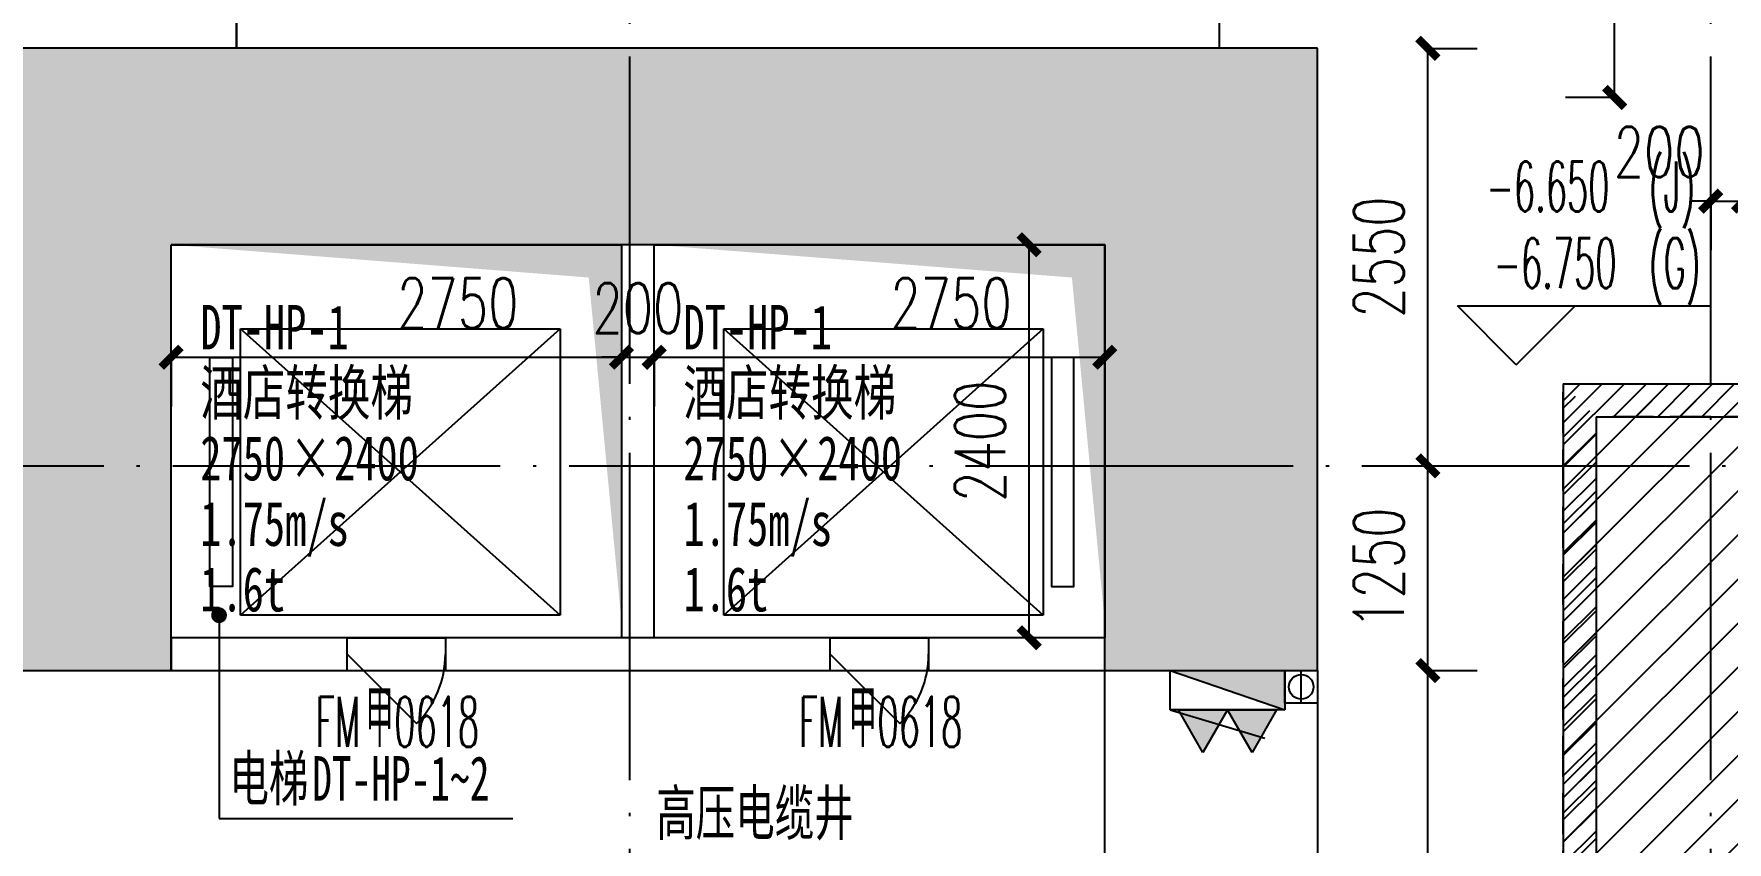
# Model space of a CAD drawing. Header units: millimetres. Extents: x 12325263 to 13848842, y -1463133 to 573208.
# Drawn here: x 12587559 to 12597897, y -856785 to -851848 of the extents above; entities that cross this region are included whole.
import ezdxf
from ezdxf.xclip import XClip

# ---------------------------------------------------------------- set-up
doc = ezdxf.new("R2010")
doc.units = ezdxf.units.MM
doc.header["$LTSCALE"] = 1000
doc.header["$XCLIPFRAME"] = 0
doc.linetypes.add('DASH', pattern=[0.35, 0.25, -0.1])
doc.linetypes.add('DOTE', pattern=[2.42, 2, -0.2, 0.02, -0.2])
for name, color, linetype in [('#s-灭火器', 20, 'Continuous'), ('0夹层', 21, 'Continuous'), ('A-ANNO-DIMS', 83, 'Continuous'), ('A-ANNO-ELEV', 3, 'Continuous'), ('A-ANNO-IDEN', 2, 'Continuous'), ('A-ANNO-TEXT', 7, 'Continuous'), ('A-AXIS', 16, 'DOTE'), ('A-FLOR-EVTR', 2, 'Continuous'), ('A-WALL', 5, 'Continuous'), ('A-WALL-PATT', 8, 'Continuous'), ('A_WALL(防火墙)', 151, 'Continuous'), ('DOOR_FIRE', 1, 'Continuous'), ('DOOR_FIRE_TEXT', 7, 'Continuous'), ('EQUIP_消火栓', 7, 'Continuous'), ('PUB_DIM', 83, 'Continuous'), ('STAIR', 2, 'Continuous'), ('VPIPE-消防高', 3, 'Continuous'), ('WALL', 5, 'Continuous'), ('WALL-SHATCH', 8, 'Continuous'), ('建筑-楼板开洞', 251, 'Continuous'), ('水条件', 1, 'Continuous')]:
    doc.layers.add(name, color=color, linetype=linetype)
doc.styles.add('_TCH_DIM', font='SIMPLEX.shx', dxfattribs={"width": 0.7, "bigfont": 'GBCBIG.shx'})
doc.styles.add('_TCH_DIM_T3', font='SIMPLEX.shx', dxfattribs={"width": 0.705882, "bigfont": 'GBCBIG.shx'})
doc.styles.add('_TCH_WINDOW', font='SIMPLEX', dxfattribs={"width": 0.7, "height": 3.5, "bigfont": 'GBCBIG'})
doc.styles.add('TITXV', font='', dxfattribs={"width": 0.7})
doc.styles.add('宋体', font='', dxfattribs={"width": 0.65})
doc.styles.get('TITXV').set_extended_font_data('SimSun')
doc.styles.get('宋体').set_extended_font_data('SimSun')
doc.dimstyles.new('_TCH_ARCH&&120', dxfattribs={"dimtxt": 306, "dimasz": 120, "dimexe": 300, "dimexo": 360, "dimgap": 147, "dimtad": 1, "dimdec": 0, "dimzin": 0, "dimdsep": 46, "dimtxsty": '_TCH_DIM_T3', "dimblk": 'ARCHTICK', "dimcen": 0.09, "dimclrt": 7, "dimazin": 2, "dimtfac": 1, "dimtdec": 0, "dimtix": 1, "dimtmove": 2, "dimatfit": 3, "dimfxl": 1, "dimfxlon": 1, "dimtolj": 1, "dimtzin": 0, "dimarcsym": 0})

# ---------------------------------------------------------------- blocks, each defined once
blk = doc.blocks.new('adgshg13-A$C7F010FC0')
at = {"layer": 'WALL-SHATCH'}
h = blk.add_hatch(color=256, dxfattribs=at)
h.dxf.hatch_style = 1
h.paths.add_polyline_path([(-60384, -16881), (-763, 197), (12588, -13153), (12588, -157996), (-162965, -188820), (-171262, -180523), (-171262, -31311), (-150707, -10756), (-131860, -7981), (-99162, -7981), (-99162, -4981), (-76620, -4981), (-70108, -16881)], flags=16)
h.paths.add_polyline_path([(-60091, -16381), (-647, 647), (12988, -12988), (12988, -158332), (-163101, -189250), (-171662, -180689), (-171662, -31145), (-150778, -10261), (-131897, -7481), (-99562, -7481), (-99562, -4581), (-76366, -4581), (-69908, -16381)])
blk = doc.blocks.new('A$C4C7A72D3')
at = {"layer": 'WALL', "color": 1}
blk.add_blockref('adgshg13-A$C7F010FC0', (210433, 205503.6), dxfattribs=at)
blk = doc.blocks.new('qlzw')
at = {"layer": 'A-AXIS'}
for p, q in [((12457766.8, 979489.8), (12457766.8, 1082089.8)), ((12464366.8, 979489.8), (12464366.8, 1082089.8)), ((12411416.8, 1027389.8), (12486866.8, 1027389.8))]:
    blk.add_line(p, q, dxfattribs=at)
blk = doc.blocks.new('asdfdsfds')
at = {"layer": 'A-WALL-PATT'}
for points in [[(-10200, 32750), (-8900, 33950), (-17150, 33950), (-15900, 32750)], [(-15900, 30150), (-15900, 32750), (-17150, 33950), (-17150, 30150)], [(-8900, 30150), (-8900, 33950), (-10200, 32750), (-10200, 30150)]]:
    blk.add_hatch(color=256, dxfattribs=at).paths.add_polyline_path(points)
at = {"layer": 'A-WALL'}
for p, q in [((-8900, 33950), (-17150, 33950)), ((-8900, 30150), (-8900, 33950)), ((-10200, 32750), (-15900, 32750)), ((-15900, 30150), (-15900, 32750)), ((-10200, 30150), (-10200, 32750)), ((-17150, 30150), (-15900, 30150)), ((-10200, 30150), (-8900, 30150))]:
    blk.add_line(p, q, dxfattribs=at)
blk = doc.blocks.new('_ArchTick')
at = {"color": 0, "linetype": 'ByBlock', "const_width": 0.4}
blk.add_lwpolyline([(-0.5, -0.5), (0.5, 0.5)], dxfattribs=at)
blk = doc.blocks.new('*D5368')
at = {"layer": 'A-ANNO-DIMS', "color": 0, "lineweight": -2, "transparency": 16777216}
for p, q in [((-2375, 664), (-2375, 363)), ((-2375, 663), (375, 663)), ((375, 664), (375, 363))]:
    blk.add_line(p, q, dxfattribs=at)
at = {"layer": 'Defpoints', "color": 0, "transparency": 16777216}
for p in [(-2375, 1350), (375, 1350), (375, 663)]:
    blk.add_point(p, dxfattribs=at)
at = {"layer": 'A-ANNO-DIMS', "color": 0, "lineweight": -2, "transparency": 16777216, "xscale": 120, "yscale": 120, "zscale": 120, "rotation": 180}
blk.add_blockref('_ArchTick', (-2375, 663), dxfattribs=at)
at = {"layer": 'A-ANNO-DIMS', "color": 0, "lineweight": -2, "transparency": 16777216, "xscale": 120, "yscale": 120, "zscale": 120}
blk.add_blockref('_ArchTick', (375, 663), dxfattribs=at)
at = {"layer": 'A-ANNO-DIMS', "color": 7, "transparency": 16777216, "insert": (-624, 993), "char_height": 306, "attachment_point": 5, "style": '_TCH_DIM_T3'}
blk.add_mtext('\\A1;2750', dxfattribs=at)
blk = doc.blocks.new('*D5369')
at = {"layer": 'A-ANNO-DIMS', "color": 0, "lineweight": -2, "transparency": 16777216}
for p, q in [((375, 663), (255, 663)), ((375, 664), (375, 363)), ((375, 663), (575, 663)), ((575, 664), (575, 363)), ((575, 663), (695, 663))]:
    blk.add_line(p, q, dxfattribs=at)
at = {"layer": 'Defpoints', "color": 0, "transparency": 16777216}
for p in [(375, 1350), (575, 1350), (575, 663)]:
    blk.add_point(p, dxfattribs=at)
at = {"layer": 'A-ANNO-DIMS', "color": 0, "lineweight": -2, "transparency": 16777216, "xscale": 120, "yscale": 120, "zscale": 120}
blk.add_blockref('_ArchTick', (375, 663), dxfattribs=at)
at = {"layer": 'A-ANNO-DIMS', "color": 0, "lineweight": -2, "transparency": 16777216, "xscale": 120, "yscale": 120, "zscale": 120, "rotation": 180}
blk.add_blockref('_ArchTick', (575, 663), dxfattribs=at)
at = {"layer": 'A-ANNO-DIMS', "color": 7, "transparency": 16777216, "insert": (475, 963), "char_height": 306, "attachment_point": 5, "style": '_TCH_DIM_T3'}
blk.add_mtext('\\A1;200', dxfattribs=at)
blk = doc.blocks.new('*D5370')
at = {"layer": 'A-ANNO-DIMS', "color": 0, "lineweight": -2, "transparency": 16777216}
for p, q in [((575, 664), (575, 363)), ((575, 663), (3325, 663)), ((3325, 664), (3325, 363))]:
    blk.add_line(p, q, dxfattribs=at)
at = {"layer": 'Defpoints', "color": 0, "transparency": 16777216}
for p in [(575, 1350), (3325, 1350), (3325, 663)]:
    blk.add_point(p, dxfattribs=at)
at = {"layer": 'A-ANNO-DIMS', "color": 0, "lineweight": -2, "transparency": 16777216, "xscale": 120, "yscale": 120, "zscale": 120, "rotation": 180}
blk.add_blockref('_ArchTick', (575, 663), dxfattribs=at)
at = {"layer": 'A-ANNO-DIMS', "color": 0, "lineweight": -2, "transparency": 16777216, "xscale": 120, "yscale": 120, "zscale": 120}
blk.add_blockref('_ArchTick', (3325, 663), dxfattribs=at)
at = {"layer": 'A-ANNO-DIMS', "color": 7, "transparency": 16777216, "insert": (2387, 993), "char_height": 306, "attachment_point": 5, "style": '_TCH_DIM_T3'}
blk.add_mtext('\\A1;2750', dxfattribs=at)
blk = doc.blocks.new('*D5371')
at = {"layer": 'A-ANNO-DIMS', "color": 0, "lineweight": -2, "transparency": 16777216}
for p, q in [((2865, 1350), (2564, 1350)), ((2864, -1050), (2864, 1350)), ((2865, -1050), (2564, -1050))]:
    blk.add_line(p, q, dxfattribs=at)
at = {"layer": 'Defpoints', "color": 0, "transparency": 16777216}
for p in [(2864, 1350), (3325, 1350), (3325, -1050)]:
    blk.add_point(p, dxfattribs=at)
at = {"layer": 'A-ANNO-DIMS', "color": 0, "lineweight": -2, "transparency": 16777216, "xscale": 120, "yscale": 120, "zscale": 120}
for p, rotation in [((2864, 1350), 90), ((2864, -1050), 270)]:
    blk.add_blockref('_ArchTick', p, dxfattribs=dict(at, rotation=rotation))
at = {"layer": 'A-ANNO-DIMS', "color": 7, "transparency": 16777216, "insert": (2564, 150), "char_height": 306, "attachment_point": 5, "rotation": 90, "style": '_TCH_DIM_T3'}
blk.add_mtext('\\A1;2400', dxfattribs=at)
blk = doc.blocks.new('管位')
at = {"layer": '水条件'}
blk.add_line((12573126, 675360), (12573126, 675160), dxfattribs=at)
blk.add_lwpolyline([(12573026, 675360), (12573226, 675360), (12573226, 675160), (12573026, 675160)], close=True, dxfattribs=at)
blk = doc.blocks.new('灭火器')
at = {"layer": '#s-灭火器', "ltscale": 1000}
for points in [[(292444, 59707), (292144, 59707), (292294, 59447)], [(292744, 59707), (292444, 59707), (292594, 59447)]]:
    blk.add_hatch(color=256, dxfattribs=at).paths.add_polyline_path(points)
for points in [[(292294, 59447), (292444, 59707), (292144, 59707)], [(292594, 59447), (292744, 59707), (292444, 59707)]]:
    blk.add_lwpolyline(points, close=True, dxfattribs=at)
blk = doc.blocks.new('$TWTSYS$00000508')
for p, q in [((-0.5, 0.5), (0.324, 1.224)), ((-0.5, 0.5), (-0.5, -0.5)), ((-0.5, -0.5), (0.5, 0.5)), ((0.5, 0.5), (-0.5, 0.5)), ((0.5, -0.5), (0.5, 0.5)), ((-0.5, -0.5), (0.5, -0.5))]:
    blk.add_line(p, q)
blk.add_solid([(0.5, -0.5), (0.5, 0.5), (-0.5, -0.5)])
blk = doc.blocks.new('消火栓')
at = {"layer": '#s-灭火器', "rotation": 180.0000000000001}
blk.add_blockref('灭火器', (12864422, 734932), dxfattribs=at)
at = {"layer": 'EQUIP_消火栓', "xscale": 700, "yscale": 240, "zscale": 700}
blk.add_blockref('$TWTSYS$00000508', (12571978, 675105), dxfattribs=at)
blk = doc.blocks.new('asdfasfasdfsdf')
at = {"layer": 'VPIPE-消防高'}
blk.add_circle((26700, 12800), 75, dxfattribs=at)
at = {"xscale": -1, "rotation": 180}
blk.add_blockref('消火栓', (-12545728, 687885), dxfattribs=at)
at = {"layer": '水条件', "rotation": 180}
blk.add_blockref('管位', (12599826, 688060), dxfattribs=at)
blk = doc.blocks.new('*D4458')
at = {"layer": 'Defpoints', "color": 0, "transparency": 16777216}
for p in [(12597210, -849687), (12597997, -849687), (12597997, -852237)]:
    blk.add_point(p, dxfattribs=at)
at = {"layer": 'PUB_DIM', "color": 0, "lineweight": -2, "transparency": 16777216}
for p, q in [((12597211, -849687), (12596910, -849687)), ((12597210, -852237), (12597210, -849687)), ((12597211, -852237), (12596910, -852237))]:
    blk.add_line(p, q, dxfattribs=at)
at = {"layer": 'PUB_DIM', "color": 0, "lineweight": -2, "transparency": 16777216, "xscale": 120, "yscale": 120, "zscale": 120}
for p, rotation in [((12597210, -849687), 90), ((12597210, -852237), 270)]:
    blk.add_blockref('_ArchTick', p, dxfattribs=dict(at, rotation=rotation))
at = {"layer": 'PUB_DIM', "color": 7, "transparency": 16777216, "insert": (12596910, -850962), "char_height": 306, "attachment_point": 5, "rotation": 90, "style": '_TCH_DIM_T3'}
blk.add_mtext('\\A1;2550', dxfattribs=at)
blk = doc.blocks.new('*D4471')
at = {"layer": 'Defpoints', "color": 0, "transparency": 16777216}
for p in [(12597797, -852237), (12597997, -852237), (12597997, -852870)]:
    blk.add_point(p, dxfattribs=at)
at = {"layer": 'PUB_DIM', "color": 0, "lineweight": -2, "transparency": 16777216}
for p, q in [((12597797, -852870), (12597677, -852870)), ((12597797, -852869), (12597797, -853170)), ((12597797, -852870), (12597997, -852870)), ((12597997, -852869), (12597997, -853170)), ((12597997, -852870), (12598117, -852870))]:
    blk.add_line(p, q, dxfattribs=at)
at = {"layer": 'PUB_DIM', "color": 0, "lineweight": -2, "transparency": 16777216, "xscale": 120, "yscale": 120, "zscale": 120}
blk.add_blockref('_ArchTick', (12597797, -852870), dxfattribs=at)
at = {"layer": 'PUB_DIM', "color": 0, "lineweight": -2, "transparency": 16777216, "xscale": 120, "yscale": 120, "zscale": 120, "rotation": 180}
blk.add_blockref('_ArchTick', (12597997, -852870), dxfattribs=at)
at = {"layer": 'PUB_DIM', "color": 7, "transparency": 16777216, "insert": (12597482, -852570), "char_height": 306, "attachment_point": 5, "style": '_TCH_DIM_T3'}
blk.add_mtext('\\A1;200', dxfattribs=at)
blk = doc.blocks.new('*D4474')
at = {"layer": 'Defpoints', "color": 0, "transparency": 16777216}
for p in [(12595397, -851937), (12596070, -851937), (12595397, -854487)]:
    blk.add_point(p, dxfattribs=at)
at = {"layer": 'PUB_DIM', "color": 0, "lineweight": -2, "transparency": 16777216}
for p, q in [((12596069, -851937), (12596370, -851937)), ((12596070, -854487), (12596070, -851937)), ((12596069, -854487), (12596370, -854487))]:
    blk.add_line(p, q, dxfattribs=at)
at = {"layer": 'PUB_DIM', "color": 0, "lineweight": -2, "transparency": 16777216, "xscale": 120, "yscale": 120, "zscale": 120}
for p, rotation in [((12596070, -851937), 90), ((12596070, -854487), 270)]:
    blk.add_blockref('_ArchTick', p, dxfattribs=dict(at, rotation=rotation))
at = {"layer": 'PUB_DIM', "color": 7, "transparency": 16777216, "insert": (12595770, -853212), "char_height": 306, "attachment_point": 5, "rotation": 90, "style": '_TCH_DIM_T3'}
blk.add_mtext('\\A1;2550', dxfattribs=at)
blk = doc.blocks.new('*D4475')
at = {"layer": 'Defpoints', "color": 0, "transparency": 16777216}
for p in [(12595397, -854487), (12596070, -854487), (12595397, -855737)]:
    blk.add_point(p, dxfattribs=at)
at = {"layer": 'PUB_DIM', "color": 0, "lineweight": -2, "transparency": 16777216}
for p, q in [((12596069, -854487), (12596370, -854487)), ((12596070, -855737), (12596070, -854487)), ((12596069, -855737), (12596370, -855737))]:
    blk.add_line(p, q, dxfattribs=at)
at = {"layer": 'PUB_DIM', "color": 0, "lineweight": -2, "transparency": 16777216, "xscale": 120, "yscale": 120, "zscale": 120}
for p, rotation in [((12596070, -854487), 90), ((12596070, -855737), 270)]:
    blk.add_blockref('_ArchTick', p, dxfattribs=dict(at, rotation=rotation))
at = {"layer": 'PUB_DIM', "color": 7, "transparency": 16777216, "insert": (12595770, -855112), "char_height": 306, "attachment_point": 5, "rotation": 90, "style": '_TCH_DIM_T3'}
blk.add_mtext('\\A1;1250', dxfattribs=at)
blk = doc.blocks.new('*D4476')
at = {"layer": 'Defpoints', "color": 0, "transparency": 16777216}
for p in [(12595397, -855737), (12596070, -855737), (12595397, -858837)]:
    blk.add_point(p, dxfattribs=at)
at = {"layer": 'PUB_DIM', "color": 0, "lineweight": -2, "transparency": 16777216}
for p, q in [((12596069, -855737), (12596370, -855737)), ((12596070, -858837), (12596070, -855737)), ((12596069, -858837), (12596370, -858837))]:
    blk.add_line(p, q, dxfattribs=at)
at = {"layer": 'PUB_DIM', "color": 0, "lineweight": -2, "transparency": 16777216, "xscale": 120, "yscale": 120, "zscale": 120}
for p, rotation in [((12596070, -855737), 90), ((12596070, -858837), 270)]:
    blk.add_blockref('_ArchTick', p, dxfattribs=dict(at, rotation=rotation))
at = {"layer": 'PUB_DIM', "color": 7, "transparency": 16777216, "insert": (12595770, -857287), "char_height": 306, "attachment_point": 5, "rotation": 90, "style": '_TCH_DIM_T3'}
blk.add_mtext('\\A1;3100', dxfattribs=at)
blk = doc.blocks.new('$DorLib2D$00000114')
at = {"color": 0}
blk.add_line((0.5, 0), (-0.207, 0.707), dxfattribs=at)
blk.add_arc((0.5, 0), 1, 135, 180, dxfattribs=at)
blk = doc.blocks.new('sdfadsfadgsdhg')
at = {"layer": '建筑-楼板开洞'}
h = blk.add_hatch(color=256, dxfattribs=at)
h.dxf.hatch_style = 1
h.paths.add_polyline_path([(375, -950), (375, 1350), (-2375, 1350), (175, 1150)])
h = blk.add_hatch(color=256, dxfattribs=at)
h.dxf.hatch_style = 1
h.paths.add_polyline_path([(3325, -950), (3325, 1350), (575, 1350), (3125, 1150)])
at = {"layer": 'A-FLOR-EVTR'}
for p, q in [((-1950, -912.5), (-1950, 837.5)), ((-1950, 837.5), (0, 837.5)), ((0, 837.5), (-1950, -912.5)), ((0, -912.5), (-1950, 837.5)), ((0, 837.5), (0, -912.5)), ((1000, -912.5), (1000, 837.5)), ((1000, 837.5), (2950, 837.5)), ((2950, 837.5), (1000, -912.5)), ((2950, -912.5), (1000, 837.5)), ((2950, 837.5), (2950, -912.5)), ((0, -912.5), (-1950, -912.5)), ((2950, -912.5), (1000, -912.5))]:
    blk.add_line(p, q, dxfattribs=at)
for points in [[(-2375, 1350), (375, 1350), (375, -1050), (-2375, -1050)], [(575, 1350), (3325, 1350), (3325, -1050), (575, -1050)], [(-2000, 662.5), (-2000, -737.5), (-2137.5, -737.5), (-2137.5, 662.5)], [(3000, 662.5), (3000, -737.5), (3137.5, -737.5), (3137.5, 662.5)]]:
    blk.add_lwpolyline(points, close=True, dxfattribs=at)
at = {"layer": 'A-ANNO-TEXT', "style": 'TITXV', "width": 0.7}
for s, p in [('DT-HP-1', (-2196.5, 710.9)), ('DT-HP-1', (753.5, 710.9)), ('酒店转换梯', (-2196.5, 310.9)), ('酒店转换梯', (753.5, 310.9)), ('2750', (-2196.5, -89.1)), ('×', (-1652, -89.1)), ('2400', (-1379.8, -89.1)), ('2750', (753.5, -89.1)), ('×', (1298, -89.1)), ('2400', (1570.2, -89.1)), ('1.75m/s', (-2196.5, -489.1)), ('1.75m/s', (753.5, -489.1)), ('1.6t', (-2196.5, -889.1)), ('1.6t', (753.5, -889.1))]:
    blk.add_text(s, height=271.9, dxfattribs=at).set_placement(p)
at = {"layer": 'A-ANNO-DIMS'}
for base, p1, p2, picture, middle in [((375, 663.2), (-2375, 1350), (375, 1350), '*D5368', (-623.6, 993.2)), ((3325, 663.2), (575, 1350), (3325, 1350), '*D5370', (2387.4, 993.2))]:
    dim = blk.add_linear_dim(base=base, p1=p1, p2=p2, angle=0, dimstyle='_TCH_ARCH&&120', dxfattribs=at)
    dim.commit()
    dim.dimension.update_dxf_attribs({"geometry": picture, "text_midpoint": middle, "dimtype": 161})
for p1, p2, distance, picture, middle in [((375, 1350), (575, 1350), -686.8, '*D5369', (475, 963.2)), ((3325, -1050), (3325, 1350), 460.8, '*D5371', (2564.2, 150))]:
    dim = blk.add_aligned_dim(p1=p1, p2=p2, distance=distance, dimstyle='_TCH_ARCH&&120', dxfattribs=at)
    dim.commit()
    dim.dimension.update_dxf_attribs({"geometry": picture, "text_midpoint": middle})

msp = doc.modelspace()

# ---------------------------------------------------------------- block references
ref = msp.add_blockref('A$C4C7A72D3', (12385714.9, -906209.5), dxfattribs=dict(rotation=350.041249254255))
XClip(ref).set_block_clipping_path([(223442.8584877662, 85923.1187333744), (220542.7961432356, 85923.1422391906), (220542.8579492103, 89292.823275506), (211526.9150355905, 89292.8101311298), (210631.4331447985, 94392.8080583527), (206113.3685902953, 94392.8025418455), (206001.4315187763, 95030.3127344656), (204376.2826588508, 94744.9613686837), (203364.4570056833, 100506.9030052917), (197947.3947122637, 99555.7482674252), (192482.3428474721, 130679.4765393781), (190118.7804593667, 130264.4504016289), (191623.4071957469, 121695.6427078634), (177046.6486519482, 119136.2011700841), (175707.6223907359, 126760.8483765714), (173902.988371335, 128026.4039125028), (169528.3854461554, 127258.2903269802), (169070.0967394859, 129868.3614864857), (163308.2517458182, 128856.6693391807), (163766.52659606, 126246.6171700556), (159679.1795131005, 125528.9180921423), (170669.6888374612, 62935.797914044), (167222.1989369914, 62330.4650948944), (167939.7759490944, 58243.6808593175), (171386.9528796654, 58848.2912487988), (172857.0656793863, 50477.0032648193), (165962.5026008021, 49266.4230898353), (168037.7813034765, 37447.1796448426), (140649.9584970828, 32638.2390106404), (115387.9799239188, 28202.5781787895), (95598.7254695911, 140907.4332163476), (226939.476109907, 163968.8668500402), (240128.6952811591, 88852.8973128139)])

# ---------------------------------------------------------------- next in the draw order: hatches: boundary and pattern name
at = {"layer": '0夹层', "linetype": 'DASH'}
h = msp.add_hatch(dxfattribs=at)
h.set_pattern_fill('ANSI31', color=256, scale=120)
h.set_pattern_definition([(45, (0, 0), (-134.7038418, 134.7038418), [])])
h.paths.add_polyline_path([(12602096.8, -881386.8), (12602096.8, -882636.8), (12596896.8, -882636.8), (12596896.8, -853986.8), (12604296.8, -853986.8), (12604296.8, -861586.8), (12602646.8, -861586.8), (12602646.8, -867136.8), (12604296.8, -867136.8), (12604296.8, -881386.8), (12603296.8, -881386.8)])
h = msp.add_hatch(dxfattribs=at)
h.set_pattern_fill('ANSI31', color=256, scale=60)
h.set_pattern_definition([(45, (0, 0), (-67.3519209, 67.3519209), [])])
h.paths.add_polyline_path([(12602096.8, -881386.8), (12602096.8, -882636.8), (12596896.8, -882636.8), (12596896.8, -853986.8), (12604296.8, -853986.8), (12604296.8, -861586.8), (12602646.8, -861586.8), (12602646.8, -867136.8), (12604296.8, -867136.8), (12604296.8, -881386.8), (12603196.8, -881386.8), (12603196.8, -881186.8), (12604096.8, -881186.8), (12604096.8, -867336.8), (12602446.8, -867336.8), (12602446.8, -861386.8), (12604096.8, -861386.8), (12604096.8, -854186.8), (12597096.8, -854186.8), (12597096.8, -882436.8), (12601896.8, -882436.8), (12601896.8, -881186.8), (12602096.8, -881186.8)])
at = {"layer": 'A-WALL-PATT'}
h = msp.add_hatch(dxfattribs=at)
h.set_pattern_fill('普通砖', color=256, scale=50, style=0)
h.set_pattern_definition([(45, (0, 89.76), (-88.388383, 88.388383), [])])
h.paths.add_polyline_path([(12597096.8, -854186.8), (12596896.8, -853986.8), (12596896.8, -861736.8), (12596963.5, -861836.8), (12597096.8, -861836.8)])
at = {"layer": '建筑-楼板开洞'}
h = msp.add_hatch(dxfattribs=at)
h.set_pattern_fill('DASH', color=256, scale=500)
h.set_pattern_definition([(0, (0, 0), (476.25, 476.25), [476.25, -476.25])])
h.paths.add_polyline_path([(12597696.7, -842386.8), (12590696.8, -842386.9), (12590697.1, -843986.8), (12595796.8, -843986.9), (12595797.1, -849736.9), (12588796.8, -849736.8), (12588796.8, -851936.8), (12564896.8, -851936.8), (12564896.8, -816186.8), (12568846.8, -816186.8), (12568846.8, -816040), (12568846.8, -807536.8), (12574696.8, -807536.8), (12574696.8, -810386.8), (12575896.8, -810386.8), (12579055.2, -810386.8), (12580496.9, -811828.2), (12580696.9, -819086.9), (12595696.9, -819086.7), (12595696.9, -812786.8), (12597696.7, -812786.8)])

# ---------------------------------------------------------------- next in the draw order: linework, layer by layer
at = {"layer": '0夹层', "linetype": 'DASH'}
msp.add_lwpolyline([(12602096.8, -881386.8), (12602096.8, -882636.8), (12596896.8, -882636.8), (12596896.8, -853986.8), (12604296.8, -853986.8), (12604296.8, -861586.8), (12602646.8, -861586.8), (12602646.8, -867136.8), (12604296.8, -867136.8), (12604296.8, -881386.8), (12603196.8, -881386.8), (12603196.8, -881186.8), (12604096.8, -881186.8), (12604096.8, -867336.8), (12602446.8, -867336.8), (12602446.8, -861386.8), (12604096.8, -861386.8), (12604096.8, -854186.8), (12597096.8, -854186.8), (12597096.8, -882436.8), (12601896.8, -882436.8), (12601896.8, -881186.8), (12602096.8, -881186.8)], close=True, dxfattribs=at)
msp.add_lwpolyline([(12602096.8, -881386.8), (12602096.8, -882636.8), (12596896.8, -882636.8), (12596896.8, -853986.8), (12604296.8, -853986.8), (12604296.8, -861586.8), (12602646.8, -861586.8), (12602646.8, -867136.8), (12604296.8, -867136.8), (12604296.8, -881386.8), (12603296.8, -881386.8), (12602096.8, -881386.8)], dxfattribs=at)
at = {"layer": 'A-ANNO-ELEV'}
for p, q in [((12596610, -853870), (12596250, -853510)), ((12596250, -853510), (12597800.1, -853510)), ((12596610, -853870), (12596970, -853510))]:
    msp.add_line(p, q, dxfattribs=at)
at = {"layer": 'A-ANNO-IDEN'}
for p, q in [((12588690, -855399.3), (12588690, -856640)), ((12588690, -856640), (12590483.2, -856640))]:
    msp.add_line(p, q, dxfattribs=at)
at = {"layer": 'A-ANNO-IDEN', "const_width": 48}
msp.add_lwpolyline([(12588690, -855375.3, 1), (12588690, -855423.3, 1)], format="xyb", close=True, dxfattribs=at)
at = {"layer": 'A-WALL'}
for p, q in [((12596896.8, -853986.8), (12597996.8, -853986.8)), ((12597096.8, -854186.8), (12598096.8, -854186.8)), ((12589471.8, -855536.8), (12588396.8, -855536.8)), ((12588396.8, -855536.8), (12588396.8, -855736.8)), ((12589471.8, -855736.8), (12589471.8, -855536.8)), ((12592421.8, -855536.8), (12590071.8, -855536.8)), ((12590071.8, -855536.8), (12590071.8, -855736.8)), ((12592421.8, -855736.8), (12592421.8, -855536.8)), ((12594096.8, -855536.8), (12593021.8, -855536.8)), ((12593021.8, -855536.8), (12593021.8, -855736.8)), ((12594096.8, -855736.8), (12594096.8, -855536.8)), ((12588396.8, -855736.8), (12589471.8, -855736.8)), ((12590071.8, -855736.8), (12592421.8, -855736.8)), ((12593021.8, -855736.8), (12594096.8, -855736.8))]:
    msp.add_line(p, q, dxfattribs=at)
at = {"layer": 'A_WALL(防火墙)'}
for p, q in [((12596896.8, -853986.8), (12596896.8, -861736.8)), ((12597096.8, -854186.8), (12597096.8, -861836.8))]:
    msp.add_line(p, q, dxfattribs=at)
at = {"layer": 'DOOR_FIRE'}
for p, q in [((12589471.8, -855536.8), (12590071.8, -855536.8)), ((12592421.8, -855536.8), (12593021.8, -855536.8)), ((12589471.8, -855736.8), (12590071.8, -855736.8)), ((12592421.8, -855736.8), (12593021.8, -855736.8))]:
    msp.add_line(p, q, dxfattribs=at)
at = {"layer": 'STAIR'}
for points in [[(12588796.8, -851936.8), (12588796.8, -849936.6), (12594796.8, -849936.6), (12594796.8, -851936.8)], [(12594096.8, -858836.8), (12594096.8, -855736.8), (12595396.8, -855736.8), (12595396.8, -858836.7)]]:
    msp.add_lwpolyline(points, close=True, dxfattribs=at)
at = {"layer": '建筑-楼板开洞'}
msp.add_lwpolyline([(12597696.7, -842386.8), (12590696.8, -842386.9), (12590697.1, -843986.8), (12595796.8, -843986.9), (12595797.1, -849736.9), (12588796.8, -849736.8), (12588796.8, -851936.8), (12564896.8, -851936.8), (12564896.8, -816186.8), (12568846.8, -816186.8), (12568846.8, -816040), (12568846.8, -807536.8), (12574696.8, -807536.8), (12574696.8, -810386.8), (12575896.8, -810386.8), (12579055.2, -810386.8), (12580496.9, -811828.2), (12580696.9, -819086.9), (12595696.9, -819086.7), (12595696.9, -812786.8), (12597696.7, -812786.8)], close=True, dxfattribs=at)

# ---------------------------------------------------------------- next in the draw order: block references
at = {"color": 2}
msp.add_blockref('qlzw', (133430, -1881876.5), dxfattribs=at)
for name, p in [('asdfdsfds', (12604296.8, -885886.8)), ('asdfasfasdfsdf', (12568596.8, -868636.8)), ('sdfadsfadgsdhg', (12590771.8, -854486.8))]:
    msp.add_blockref(name, p)
at = {"layer": 'DOOR_FIRE', "xscale": -600, "yscale": -600, "zscale": 200}
for p in [(12589771.8, -855636.8), (12592721.8, -855636.8)]:
    msp.add_blockref('$DorLib2D$00000114', p, dxfattribs=at)

# ---------------------------------------------------------------- next in the draw order: texts
at = {"layer": 'A-ANNO-TEXT'}
for s, height, style, width, p in [('-6.650', 306, '_TCH_DIM', 0.494118, (12596427, -852934)), ('(J)', 306, '_TCH_DIM', 0.494118, (12597418.2, -852934)), ('(G)', 306, '_TCH_DIM', 0.494118, (12597418.2, -853402)), ('-6.750', 306, '_TCH_DIM', 0.494118, (12596470.2, -853402)), ('电梯', 271.9, '宋体', 0.65, (12588753, -856532)), ('DT-HP-1~2', 271.9, '宋体', 0.65, (12589258.5, -856532)), ('高压电缆井', 271.9, '宋体', 0.65, (12591358.9, -856742))]:
    msp.add_text(s, height=height, dxfattribs=dict(at, style=style, width=width)).set_placement(p)
at = {"layer": 'DOOR_FIRE_TEXT', "style": '_TCH_WINDOW'}
for s, height, width, p in [('甲', 347.2, 0.7, (12589582.5, -856203.6)), ('甲', 347.2, 0.7, (12592532.5, -856203.6)), ('FM', 306, 0.494118, (12589280.1, -856203.6)), ('0618', 306, 0.494118, (12589759.5, -856203.6)), ('FM', 306, 0.494118, (12592230.1, -856203.6)), ('0618', 306, 0.494118, (12592709.5, -856203.6))]:
    msp.add_text(s, height=height, dxfattribs=dict(at, width=width)).set_placement(p)

# ---------------------------------------------------------------- next in the draw order: dimensions: what is measured, and where the dimension line sits
at = {"layer": 'PUB_DIM'}
for p1, p2, distance, picture, middle in [((12597996.8, -852236.8), (12597996.8, -849686.8), 786.8, '*D4458', (12596910, -850961.8)), ((12595396.8, -854486.8), (12595396.8, -851936.8), -673.2, '*D4474', (12595770, -853211.8)), ((12595396.8, -855736.8), (12595396.8, -854486.8), -673.2, '*D4475', (12595770, -855111.8)), ((12595396.8, -858836.8), (12595396.8, -855736.8), -673.2, '*D4476', (12595770, -857286.8))]:
    dim = msp.add_aligned_dim(p1=p1, p2=p2, distance=distance, dimstyle='_TCH_ARCH&&120', dxfattribs=at)
    dim.commit()
    dim.dimension.update_dxf_attribs({"geometry": picture, "text_midpoint": middle})
dim = msp.add_linear_dim(base=(12597996.8, -852870), p1=(12597796.8, -852236.8), p2=(12597996.8, -852236.8), angle=0, dimstyle='_TCH_ARCH&&120', dxfattribs=at)
dim.commit()
dim.dimension.update_dxf_attribs({"geometry": '*D4471', "text_midpoint": (12597482.4, -852570), "dimtype": 129})

doc.saveas('drawing.dxf')
